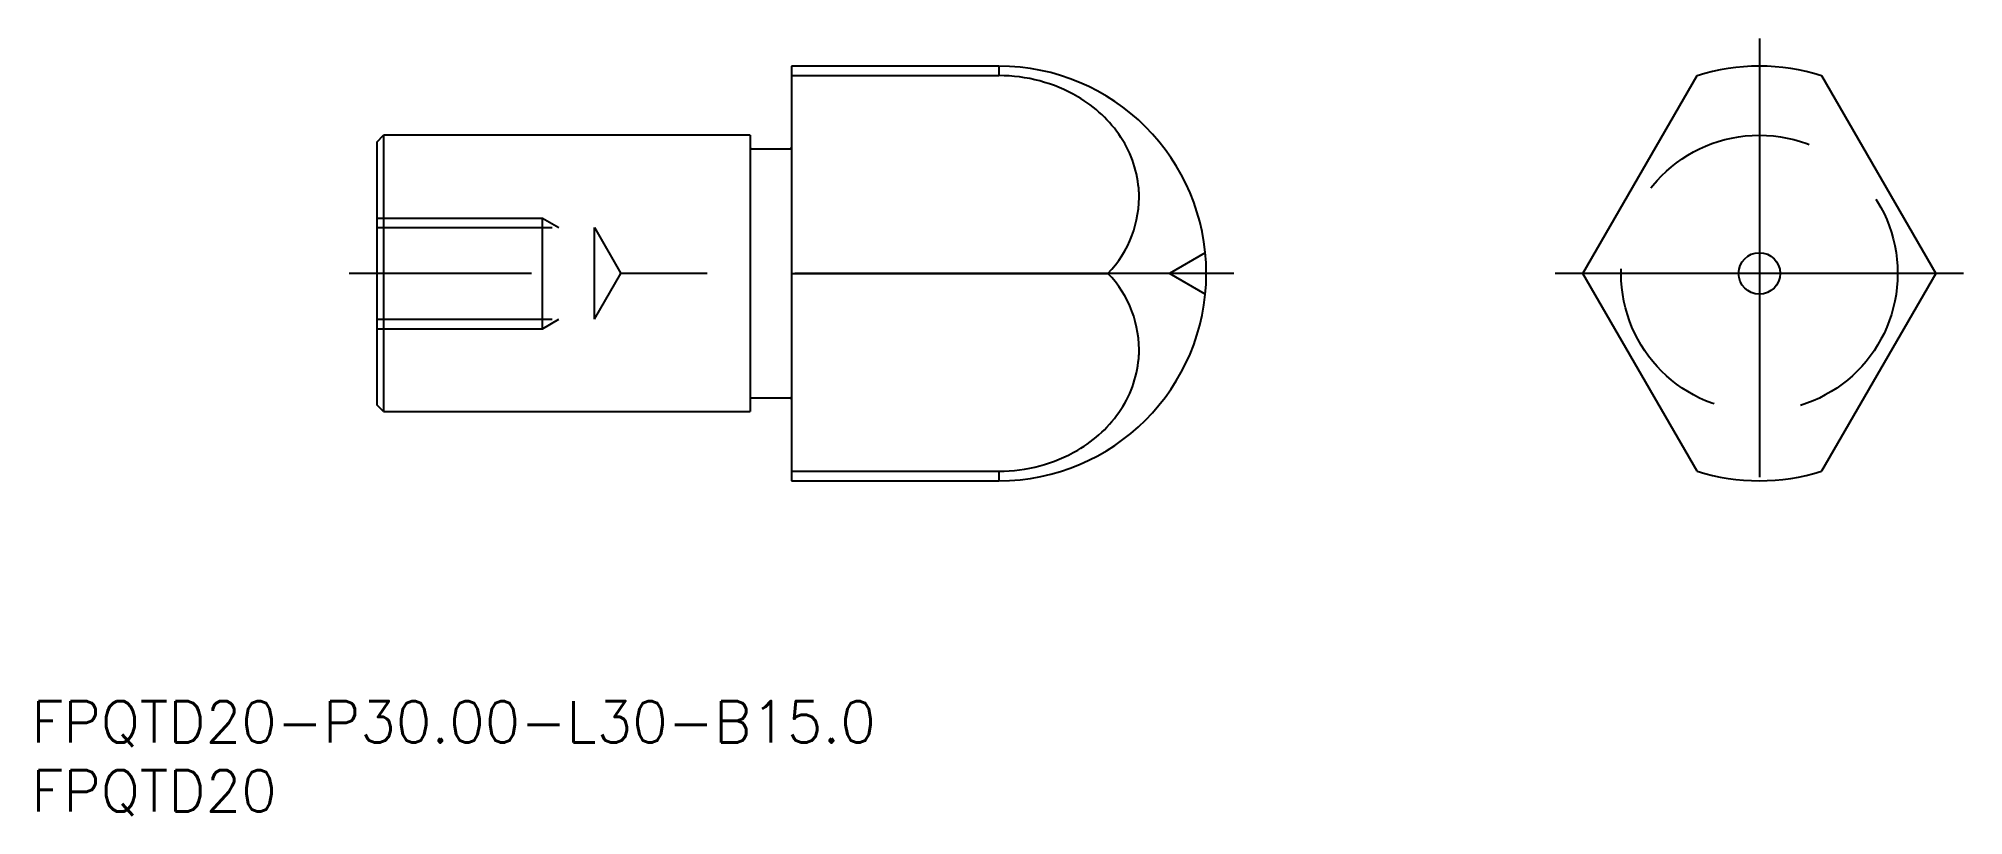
# Model space of a CAD drawing. Extents: x -124 to 15, y -39 to 17.
import ezdxf

# ---------------------------------------------------------------- set-up
doc = ezdxf.new("R2010")
doc.units = 0
doc.linetypes.add('CENTER', pattern=[50.8, 31.75, -6.35, 6.35, -6.35])
doc.linetypes.add('DASHED', pattern=[19.05, 12.7, -6.35])
doc.layers.get('0').update_dxf_attribs({"linetype": 'CONTINUOUS'})
doc.layers.add('CENTER', color=1, linetype='CENTER')
doc.styles.get("Standard").update_dxf_attribs({"font": 'txt.shx', "height": 3, "bigfont": 'bigfont.shx'})

msp = doc.modelspace()

# ---------------------------------------------------------------- linework, layer by layer
at = {"color": 7, "linetype": 'CONTINUOUS'}
for p, q in [((-70, 15), (-70, -15)), ((-55, 15), (-70, 15)), ((-70, 14.31), (-55, 14.31)), ((-55, 15), (-55, 14.31)), ((-12.76, 0), (-4.5, 14.31)), ((4.5, 14.31), (12.76, 0)), ((-100, 9.5), (-99.5, 10)), ((-73, 10), (-99.5, 10)), ((-99.5, 10), (-99.5, -10)), ((-73, 10), (-73, -10)), ((-100, 9.5), (-100, -9.5)), ((-70.1, 9), (-72.9, 9)), ((-4.5, -14.31), (-12.76, 0)), ((12.76, 0), (4.5, -14.31)), ((-70, 0), (-47.12, 0)), ((-99.5, -10), (-100, -9.5)), ((-72.9, -9), (-70.1, -9)), ((-99.5, -10), (-73, -10)), ((-70, -14.31), (-55, -14.31)), ((-70, -15), (-55, -15)), ((-55, -14.31), (-55, -15))]:
    msp.add_line(p, q, dxfattribs=at)
at = {"color": 3, "linetype": 'DASHED'}
for p, q in [((-100, 4), (-88, 4)), ((-100, 3.32), (-84.25, 3.32)), ((-88, -4), (-88, 4)), ((-88, 4), (-86.83, 3.32)), ((-84.25, -3.32), (-84.25, 3.32)), ((-84.25, 3.32), (-82.33, 0)), ((-40.08, 1.5), (-42.67, 0)), ((-84.25, -3.32), (-82.33, 0)), ((-40.08, -1.5), (-42.67, 0)), ((-100, -3.32), (-84.25, -3.32)), ((-100, -4), (-88, -4)), ((-88, -4), (-86.83, -3.32))]:
    msp.add_line(p, q, dxfattribs=at)
msp.add_circle((0, 0), 10, dxfattribs=at)
at = {"color": 7, "linetype": 'CONTINUOUS'}
msp.add_circle((0, 0), 1.5, dxfattribs=at)
for centre, radius, start, end in [((-55, 0), 15, 270, 90), ((-54.96, 3.04), 11.27, 59.8516, 90.2041), ((0, 0), 15, 72.5424, 107.4576), ((-54.02, 4.62), 9.43, 33.6559, 59.9876), ((-52.84, 5.46), 7.98, 3.1243, 33.2958), ((-72.9, 9.1), 0.1, 180, 270), ((-70.1, 9.1), 0.1, 270, 0), ((-52.87, 5.57), 8.01, 315.9523, 2.3905), ((-52.87, -5.57), 8.01, 357.6095, 44.0477), ((-52.84, -5.46), 7.98, 326.7042, 356.8757), ((-72.9, -9.1), 0.1, 90, 180), ((-70.1, -9.1), 0.1, 0, 90), ((-54.02, -4.62), 9.43, 300.0124, 326.3441), ((-54.96, -3.04), 11.27, 269.7959, 300.1484), ((0, 0), 15, 252.5424, 287.4576)]:
    msp.add_arc(centre, radius, start, end, dxfattribs=at)
at = {"layer": 'CENTER', "color": 1, "linetype": 'CENTER'}
for p, q in [((0, 17), (0, -17)), ((-38, 0), (-102, 0)), ((14.76, 0), (-14.76, 0))]:
    msp.add_line(p, q, dxfattribs=at)

# ---------------------------------------------------------------- texts
at = {"color": 7, "linetype": 'CONTINUOUS'}
for s, p in [('FPQTD20-P30.00-L30-B15.0', (-124.97, -33.94)), ('FPQTD20', (-124.97, -38.94))]:
    msp.add_text(s, height=3, dxfattribs=at).set_placement(p)

doc.saveas('drawing.dxf')
